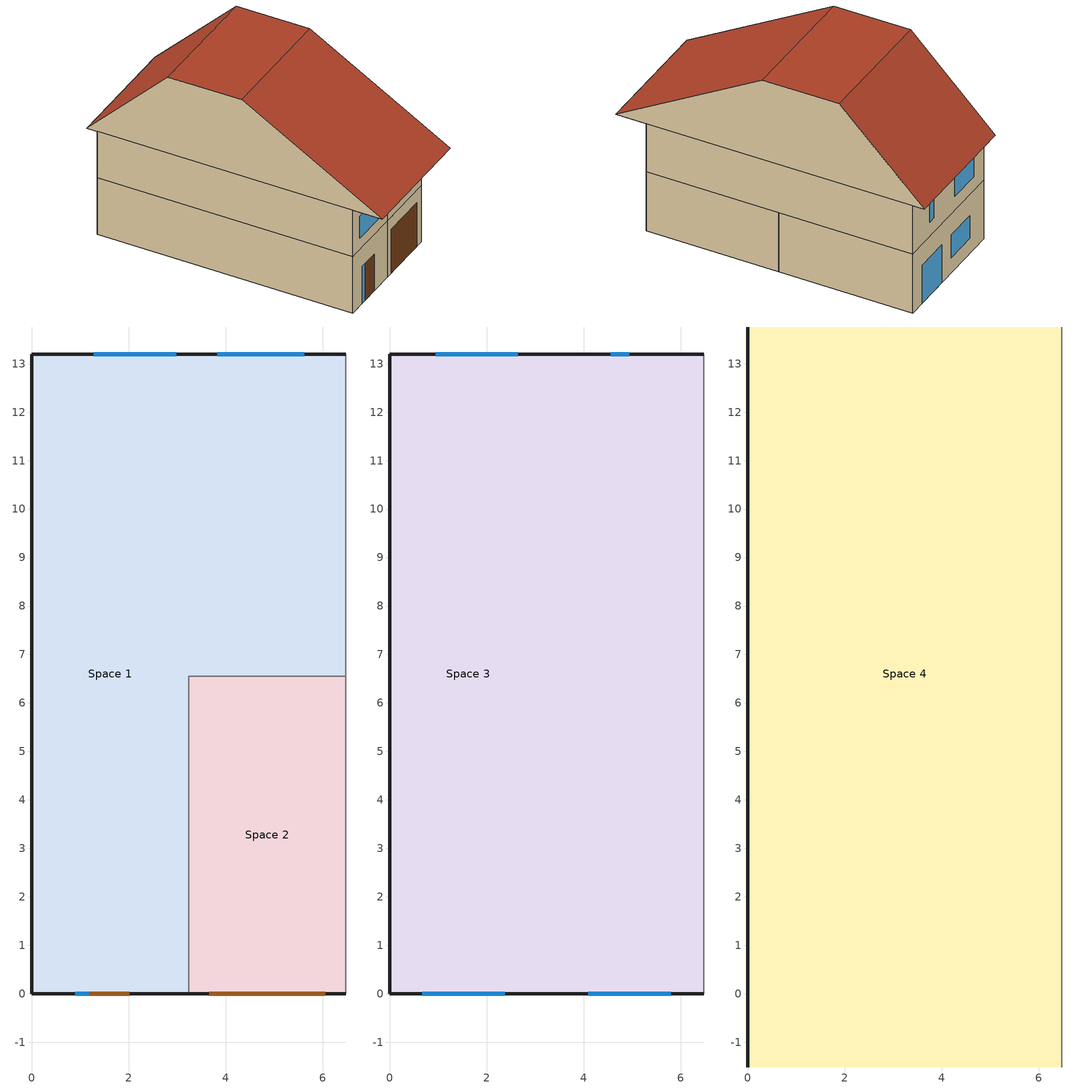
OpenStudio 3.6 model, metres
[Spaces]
Space 1
 floor ground: 6.47,13.2 6.47,6.55 3.24,6.55 3.24,0 0,0 0,13.2 z0
 wall outside: 6.47,13.2 0,13.2 0,0 z0:3.1; 0,0,3.1 0,0,0 0.9,0,0 0.9,0,2.02 2.01,0,2.02 2.01,0,0 3.24,0,0 3.24,0,3.1
 wall adiabatic: 6.47,6.55 6.47,13.2 z0:3.1
 wall to Space 2: 3.24,0 3.24,6.55 6.47,6.55 z0:3.1
 window: 5.62,13.2 3.83,13.2 z0:2; 2.98,13.2 1.28,13.2 z0.81:2.01; 0.9,0 1.18,0 z0:2.02
 door: 1.18,0 2.01,0 z0:2.02
Space 2
 floor ground: 6.47,6.55 6.47,0 3.24,0 3.24,6.55 z0
 wall outside: 3.24,0 6.47,0 z0:3.1
 wall adiabatic: 6.47,0 6.47,6.55 z0:3.1
 door: 3.66,0 6.06,0 z0:2.4
Space 3
 floor to Space 2: 6.47,6.55 6.47,0 3.24,0 3.24,6.55 z3.1
 floor to Space 1: 6.47,13.2 6.47,6.55 3.24,6.55 3.24,0 0,0 0,13.2 z3.1
 wall outside: 6.47,13.2 0,13.2 0,0 3.24,0 6.47,0 z3.1:5.65
 wall adiabatic: 6.47,0 6.47,13.2 z3.1:5.65
 window: 2.64,13.2 0.94,13.2 / 4.94,13.2 4.56,13.2 z3.86:5.06; 0.67,0 2.37,0 z3.71:4.91; 4.09,0 5.79,0 z3.77:4.97
Space 4
 floor outside: 6.47,13.76 6.47,13.2 0,13.2 0,13.76 z5.65; 6.47,0 6.47,-1.51 0,-1.51 0,0 z5.65
 floor to Space 3: 6.47,13.2 6.47,0 0,0 0,13.2 z5.65
 wall outside: 0,9.56,9.84 0,13.76,5.65 0,-1.51,5.65 0,5.75,9.84
 wall adiabatic: 6.47,5.75,9.84 6.47,-1.51,5.65 6.47,13.76,5.65 6.47,9.56,9.84
 roof outside: 6.47,5.75 6.47,9.56 0,9.56 0,5.75 z9.84; 0,5.75,9.84 0,-1.51,5.65 6.47,-1.51,5.65 6.47,5.75,9.84; 6.47,9.56,9.84 6.47,13.76,5.65 0,13.76,5.65 0,9.56,9.84
[Building]
Building 1: Space Type=189.1-2009 - Office - OpenOffice - CZ4-8; Default Construction Set=189.1-2009 - CZ5 - Office
[Site]
Site 1
[ClimateZones]
Climate Zone Institution Name 1=ASHRAE; Climate Zone Document Name 1=ANSI/ASHRAE Standard 169; Climate Zone Document Year 1=2006; Climate Zone Institution Name 2=CEC; Climate Zone Document Name 2=California Climate Zone Descriptions; Climate Zone Document Year 2=1995
[DefaultConstructionSet]
189.1-2009 - CZ5 - Office: Default Exterior Surface Constructions=Default Surface Constructions 13; Default Interior Surface Constructions=Default Surface Constructions 14; Default Ground Contact Surface Constructions=Default Surface Constructions 15; Default Exterior SubSurface Constructions=Default Sub Surface Constructions 9; Default Interior SubSurface Constructions=Default Sub Surface Constructions 10; Interior Partition Construction=Interior Partition
[DefaultSurfaceConstructions]
Name | Floor Construction | Wall Construction | Roof Ceiling Construction
Default Surface Constructions 13 | ExtSlabCarpet 4in ClimateZone 1-8 | ASHRAE 189.1-2009 ExtWall Mass ClimateZone 5 | ASHRAE 189.1-2009 ExtRoof IEAD ClimateZone 2-5
Default Surface Constructions 14 | Interior Floor | Interior Wall | Interior Ceiling
Default Surface Constructions 15 | ExtSlabCarpet 4in ClimateZone 1-8 | ExtSlabCarpet 4in ClimateZone 1-8 | ExtSlabCarpet 4in ClimateZone 1-8
[Construction]
ExtSlabCarpet 4in ClimateZone 1-8: MAT-CC05 4 HW CONCRETE, CP02 CARPET PAD
Interior Floor: F16 Acoustic tile, F05 Ceiling air space resistance, M11 100mm lightweight concrete
Interior Wall: G01a 19mm gypsum board, F04 Wall air space resistance, G01a 19mm gypsum board
Interior Ceiling: M11 100mm lightweight concrete, F05 Ceiling air space resistance, F16 Acoustic tile
Exterior Door: F08 Metal surface, I01 25mm insulation board
Interior Window: Clear 3mm
Interior Door; Interior Partition: G05 25mm wood
ASHRAE 189.1-2009 ExtRoof IEAD ClimateZone 2-5: Roof Membrane, Roof Insulation [21], Metal Decking
ASHRAE 189.1-2009 ExtWindow ClimateZone 4-5: Theoretical Glass [207]
ASHRAE 189.1-2009 ExtWall Mass ClimateZone 5: 1IN Stucco, 8IN Concrete HW, Wall Insulation [40], 1/2IN Gypsum
[Material] Thermal Absorptance=0.9
Name | Roughness | Thickness {m} | Conductivity {W/m-K} | Density {kg/m3} | Specific Heat {J/kg-K} | Solar Absorptance | Visible Absorptance
MAT-CC05 4 HW CONCRETE | Rough | 0.1016 | 1.311 | 2240 | 836.8 | 0.85 | 0.85
1IN Stucco | Smooth | 0.0253 | 0.6918 | 1858 | 837 | 0.92 | 0.92
8IN Concrete HW | MediumRough | 0.2033 | 1.7296 | 2243 | 837 | 0.65 | 0.65
1/2IN Gypsum | Smooth | 0.0127 | 0.16 | 784.9 | 830 | 0.4 | 0.4
Roof Membrane | VeryRough | 0.0095 | 0.16 | 1121.29 | 1460 | 0.7 | 0.7
Metal Decking | MediumSmooth | 0.0015 | 45.006 | 7680 | 418.4 | 0.6 | 0.6
F16 Acoustic tile | MediumSmooth | 0.0191 | 0.06 | 368 | 590 | 0.3 | 0.3
M11 100mm lightweight concrete | MediumRough | 0.1016 | 0.53 | 1280 | 840 | 0.5 | 0.5
G01a 19mm gypsum board | MediumSmooth | 0.019 | 0.16 | 800 | 1090 | 0.4 | 0.4
F08 Metal surface | Smooth | 0.0008 | 45.28 | 7824 | 500 | 0.7 | 0.7
I01 25mm insulation board | MediumRough | 0.0254 | 0.03 | 43 | 1210 | 0.6 | 0.6
G05 25mm wood | MediumSmooth | 0.0254 | 0.15 | 608 | 1630 | 0.5 | 0.5
Roof Insulation [21] | MediumRough | 0.2105 | 0.049 | 265 | 836.8 | 0.7 | 0.7
Wall Insulation [40] | MediumRough | 0.0794 | 0.0432 | 91 | 837 | 0.5 | 0.5
[Material:NoMass]
CP02 CARPET PAD: Roughness=Smooth; Thermal Resistance {m2-K/W}=0.1; Thermal Absorptance=0.9; Solar Absorptance=0.8; Visible Absorptance=0.8
[Material:AirGap]
Name | Thermal Resistance {m2-K/W}
F05 Ceiling air space resistance | 0.18
F04 Wall air space resistance | 0.15
[DefaultSubSurfaceConstructions]
Name | Fixed Window Construction | Operable Window Construction | Door Construction | Tubular Daylight Dome Construction | Tubular Daylight Diffuser Construction
Default Sub Surface Constructions 9 | ASHRAE 189.1-2009 ExtWindow ClimateZone 4-5 | ASHRAE 189.1-2009 ExtWindow ClimateZone 4-5 | Exterior Door | Interior Window | Interior Window
Default Sub Surface Constructions 10 | Interior Window | Interior Window | Interior Door
[WindowMaterial:Glazing] Optical Data Type=SpectralAverage; Thickness {m}=0.003; Back Side Solar Reflectance at Normal Incidence=0; Back Side Visible Reflectance at Normal Incidence=0; Infrared Transmittance at Normal Incidence=0; Dirt Correction Factor for Solar and Visible Transmittance=1; Solar Diffusing=No
Name | Solar Transmittance at Normal Incidence | Front Side Solar Reflectance at Normal Incidence | Visible Transmittance at Normal Incidence | Front Side Visible Reflectance at Normal Incidence | Front Side Infrared Hemispherical Emissivity | Back Side Infrared Hemispherical Emissivity | Conductivity {W/m-K}
Clear 3mm | 0.837 | 0.075 | 0.898 | 0.081 | 0.84 | 0.84 | 0.9
Theoretical Glass [207] | 0.3311 | 0.6189 | 0.44 | 0.51 | 0.9 | 0.9 | 0.0133
[WindowMaterial:Blind]
Window Material Blind 1: Slat Width {m}=0.025; Slat Separation {m}=0.01875; Front Side Slat Beam Solar Reflectance=0.5; Back Side Slat Beam Solar Reflectance=0.5; Front Side Slat Diffuse Solar Reflectance=0.5; Back Side Slat Diffuse Solar Reflectance=0.5; Slat Beam Visible Transmittance=0
[SpaceType]
189.1-2009 - Office - OpenOffice - CZ4-8: Default Schedule Set=189.1-2009 - Office - OpenOffice - CZ4-8 Schedule Set; Design Specification Outdoor Air Object=189.1-2009 - Office - OpenOffice - CZ4-8 Ventilation; Standards Building Type=Office; Standards Space Type=OpenOffice
[DefaultScheduleSet]
189.1-2009 - Office - OpenOffice - CZ4-8 Schedule Set: Number of People Schedule=Office Work Occ; People Activity Level Schedule=Office Activity; Lighting Schedule=Office Bldg Light; Electric Equipment Schedule=Office Bldg Equip; Infiltration Schedule=Office Infil Quarter On
[Lights:Definition]
189.1-2009 - Office - OpenOffice - CZ4-8 Lights Definition: Design Level Calculation Method=Watts/Area; Watts per Space Floor Area {W/m2}=10.6563
[Lights]
189.1-2009 - Office - OpenOffice - CZ4-8 Lights: Lights Definition=189.1-2009 - Office - OpenOffice - CZ4-8 Lights Definition; Space or SpaceType=189.1-2009 - Office - OpenOffice - CZ4-8
[DesignSpecification:OutdoorAir]
189.1-2009 - Office - OpenOffice - CZ4-8 Ventilation: Outdoor Air Method=Sum; Outdoor Air Flow per Person {m3/s-person}=0.00943895
[People:Definition]
189.1-2009 - Office - OpenOffice - CZ4-8 People Definition: Number of People Calculation Method=People/Area; People per Space Floor Area {person/m2}=0.0565105; Fraction Radiant=0.3
[People]
189.1-2009 - Office - OpenOffice - CZ4-8 People: People Definition=189.1-2009 - Office - OpenOffice - CZ4-8 People Definition; Space or SpaceType=189.1-2009 - Office - OpenOffice - CZ4-8
[SpaceInfiltration:DesignFlowRate]
189.1-2009 - Office - OpenOffice - CZ4-8 Infiltration: Space or SpaceType=189.1-2009 - Office - OpenOffice - CZ4-8; Design Flow Rate Calculation Method=Flow/ExteriorArea; Flow per Exterior Surface Area {m3/s-m2}=0.000226568
[ElectricEquipment:Definition]
189.1-2009 - Office - OpenOffice - CZ4-8 Electric Equipment Definition: Design Level Calculation Method=Watts/Area; Watts per Space Floor Area {W/m2}=7.64238
[ElectricEquipment]
189.1-2009 - Office - OpenOffice - CZ4-8 Electric Equipment: Electric Equipment Definition=189.1-2009 - Office - OpenOffice - CZ4-8 Electric Equipment Definition; Space or SpaceType=189.1-2009 - Office - OpenOffice - CZ4-8
[ShadingControl]
Shading Control 1: Shading Type=InteriorBlind; Shading Device Material=Window Material Blind 1; Multiple Surface Control Type=Sequential
[Space]
Name | Thermal Zone
Space 1 | Thermal Zone 1
Space 2 | Thermal Zone 2
Space 3 | Thermal Zone 3
Space 4 | Thermal Zone 4
[ThermalZone] Use Ideal Air Loads=No
Thermal Zone 1; Thermal Zone 2; Thermal Zone 3; Thermal Zone 4
[Sizing:Zone] Zone Cooling Design Supply Air Temperature Input Method=SupplyAirTemperature; Zone Cooling Design Supply Air Temperature {C}=14; Zone Cooling Design Supply Air Temperature Difference {deltaC}=11.11; Zone Heating Design Supply Air Temperature Input Method=SupplyAirTemperature; Zone Heating Design Supply Air Temperature {C}=40; Zone Heating Design Supply Air Temperature Difference {deltaC}=11.11; Zone Cooling Design Supply Air Humidity Ratio {kg-H2O/kg-air}=0.0085; Zone Heating Design Supply Air Humidity Ratio {kg-H2O/kg-air}=0.008; Cooling Design Air Flow Method=DesignDay; Heating Design Air Flow Method=DesignDay; Account for Dedicated Outdoor Air System=No; Dedicated Outdoor Air System Control Strategy=NeutralSupplyAir; Dedicated Outdoor Air Low Setpoint Temperature for Design {C}=autosize; Dedicated Outdoor Air High Setpoint Temperature for Design {C}=autosize; Zone Load Sizing Method=Sensible Load Only No Latent Load; Zone Latent Cooling Design Supply Air Humidity Ratio Input Method=HumidityRatioDifference; Zone Cooling Design Supply Air Humidity Ratio Difference {kgWater/kgDryAir}=0.005; Zone Latent Heating Design Supply Air Humidity Ratio Input Method=HumidityRatioDifference; Zone Humidification Design Supply Air Humidity Ratio Difference {kgWater/kgDryAir}=0.005
Thermal Zone 1; Thermal Zone 2; Thermal Zone 3; Thermal Zone 4
[Schedule:Ruleset]
Name | Default Day Schedule | Summer Design Day Schedule | Winter Design Day Schedule
Office Bldg Light | Office Bldg Light Default Schedule | Office Bldg Light Summer Design Day | Office Bldg Light Winter Design Day
Office Activity | Office Activity Default Schedule | Office Activity Summer Design Day | Office Activity Winter Design Day
Office Infil Quarter On | Office Infil Quarter On Default Schedule | Office Infil Quarter On Summer Design Day | Office Infil Quarter On Winter Design Day
Office Bldg Equip | Office Bldg Equip Default Schedule | Office Bldg Equip Summer Design Day | Office Bldg Equip Winter Design Day
Office Work Occ | Office Bldg Occ Default Schedule | Office Bldg Occ Summer Design Day | Office Bldg Occ Winter Design Day
[Schedule:Day]
Office Bldg Light Default Schedule: 5, 0, 0.05, 7, 0, 0.1, 8, 0, 0.3, 17, 0, 0.9, 18, 0, 0.7, 20, 0, 0.5, 22, 0, 0.3, 23, 0, 0.1, 24, 0, 0.05
Office Bldg Light Summer Design Day; Office Infil Quarter On Rule 1 Day Schedule; Office Bldg Equip Summer Design Day: 24, 0, 1
Office Bldg Light Winter Design Day; Office Bldg Equip Winter Design Day; Office Bldg Occ Winter Design Day; Office Bldg Occ Rule 1 Day Schedule: 24, 0, 0
Office Bldg Light Rule 1 Day Schedule: 24, 0, 0.05
Office Bldg Light Rule 2 Day Schedule: 6, 0, 0.05, 8, 0, 0.1, 14, 0, 0.5, 17, 0, 0.15, 24, 0, 0.05
Office Activity Default Schedule; Office Activity Summer Design Day; Office Activity Winter Design Day: 24, 0, 132
Office Infil Quarter On Default Schedule; Office Infil Quarter On Summer Design Day: 6, 0, 1, 22, 0, 0.25, 24, 0, 1
Office Infil Quarter On Winter Design Day; Office Infil Quarter On Rule 2 Day Schedule: 6, 0, 1, 18, 0, 0.25, 24, 0, 1
Office Bldg Equip Default Schedule: 8, 0, 0.4, 12, 0, 0.9, 13, 0, 0.8, 17, 0, 0.9, 18, 0, 0.8, 20, 0, 0.6, 22, 0, 0.5, 24, 0, 0.4
Office Bldg Equip Rule 1 Day Schedule: 24, 0, 0.3
Office Bldg Equip Rule 2 Day Schedule: 6, 0, 0.3, 8, 0, 0.4, 14, 0, 0.5, 17, 0, 0.35, 24, 0, 0.3
Office Bldg Occ Default Schedule: 6, 0, 0, 7, 0, 0.1, 8, 0, 0.2, 12, 0, 0.85, 13, 0, 0.5, 17, 0, 0.85, 18, 0, 0.7, 20, 0, 0.4, 22, 0, 0.1, 24, 0, 0.05
Office Bldg Occ Summer Design Day: 6, 0, 0, 22, 0, 1, 24, 0, 0.05
Office Bldg Occ Rule 2 Day Schedule: 6, 0, 0, 8, 0, 0.1, 14, 0, 0.4, 17, 0, 0.1, 24, 0, 0
[Schedule:Rule] Apply Monday=No; Apply Tuesday=No; Apply Wednesday=No; Apply Thursday=No; Apply Friday=No; Date Specification Type=DateRange; Start Month=1; Start Day=1; End Month=12; End Day=31
Name | Schedule Ruleset | Rule Order | Day Schedule | Apply Sunday | Apply Saturday
Office Bldg Light Rule 1 | Office Bldg Light | 0 | Office Bldg Light Rule 1 Day Schedule | Yes | No
Office Bldg Light Rule 2 | Office Bldg Light | 1 | Office Bldg Light Rule 2 Day Schedule | No | Yes
Office Infil Quarter On Rule 1 | Office Infil Quarter On | 0 | Office Infil Quarter On Rule 1 Day Schedule | Yes | No
Office Infil Quarter On Rule 2 | Office Infil Quarter On | 1 | Office Infil Quarter On Rule 2 Day Schedule | No | Yes
Office Bldg Equip Rule 1 | Office Bldg Equip | 0 | Office Bldg Equip Rule 1 Day Schedule | Yes | No
Office Bldg Equip Rule 2 | Office Bldg Equip | 1 | Office Bldg Equip Rule 2 Day Schedule | No | Yes
Office Work Occ Rule 1 | Office Work Occ | 0 | Office Bldg Occ Rule 1 Day Schedule | Yes | No
Office Work Occ Rule 2 | Office Work Occ | 1 | Office Bldg Occ Rule 2 Day Schedule | No | Yes
